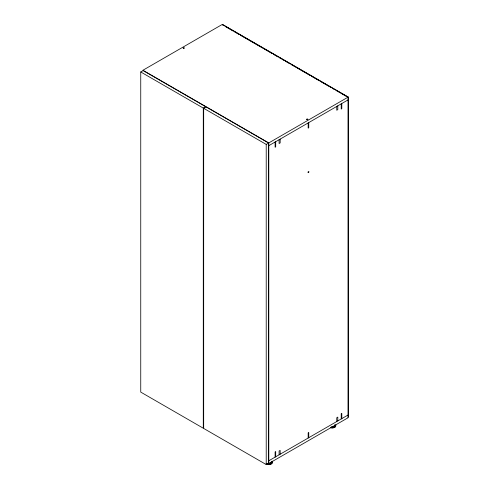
<?xml version="1.0" encoding="UTF-8"?>
<svg xmlns="http://www.w3.org/2000/svg" width="489" height="489" viewBox="0 0 489 489"><rect width="100%" height="100%" fill="white"/><g stroke="black" fill="none" stroke-linecap="round" stroke-linejoin="round"><path stroke-width="0.73" d="M140.746 71.969L143.124 70.593L205.661 106.7L203.283 108.075L140.746 71.969L140.746 392.111L203.283 428.217L203.283 108.075M203.681 108.301L206.058 106.926L268.595 143.032L268.595 463.175L266.218 464.55L203.681 428.443L203.681 108.301L266.218 144.408L268.595 143.032M268.797 142.916L268.797 463.517L348.119 417.722L348.119 97.122L222.257 24.45L142.929 70.251L268.797 142.916L348.254 97.042L348.254 417.031L347.856 417.264M268.797 145.667L348.119 99.866M268.797 460.772L348.119 414.972M348.254 97.042L222.917 24.676L222.519 24.908L223.84 25.672M225.16 26.43L233.076 31.003M234.396 31.761L239.011 34.432M240.331 35.19L262.758 48.142M264.078 48.9L271.994 53.472M273.314 54.236L277.929 56.901M279.25 57.659L280.57 58.423M281.89 59.187L283.871 60.33M285.191 61.088L289.806 63.753M291.126 64.517L295.741 67.182M297.061 67.947L310.258 75.563M311.579 76.327L319.494 80.893M320.808 81.657L328.724 86.229M330.044 86.987L331.365 87.751M332.685 88.509L334.665 89.652M335.986 90.416L337.3 91.18M338.62 91.938L340.601 93.081M341.921 93.845L346.536 96.51M341.811 103.509L341.811 108.705L341.212 109.047L341.212 103.857M341.811 418.615L341.811 413.425L341.212 413.767L341.212 418.963M337.807 105.82L337.807 109.64L336.75 110.245L336.75 106.431M337.807 420.925L337.807 417.111L336.75 417.722L336.75 421.536M308.755 122.592L308.755 127.788L308.162 128.13L308.162 122.941M308.755 437.698L308.755 432.508L308.162 432.851L308.162 438.046M280.166 139.102L280.166 142.916L279.109 143.528L279.109 139.713M280.166 454.208L280.166 450.387L279.109 450.999L279.109 454.819M275.704 141.676L275.704 146.871L275.105 147.213L275.105 142.024M275.704 456.781L275.704 451.591L275.105 451.934L275.105 457.129M266.218 144.408L266.218 464.55M333.889 427.148A2.616 1.51 0 0 1 333.651 427.245M335.723 425.357A3.551 2.054 0 0 1 334.47 427.417A3.551 2.054 0 0 1 330.717 427.661M335.601 426.182A3.368 1.944 0 0 1 330.466 427.612M335.723 424.745A3.551 2.054 0 0 1 334.623 426.732A3.551 2.054 0 0 1 331.084 427.135M334.727 424.703A2.616 1.51 0 0 1 334.207 426.206A2.616 1.51 0 0 1 331.676 426.677M267.66 463.89A2.616 1.51 0 0 1 267.404 463.804M270.429 463.786A2.616 1.51 0 0 1 270.185 463.884M267.66 463.963A2.616 1.51 0 0 1 267.404 463.884M272.147 461.775A3.551 2.054 0 0 1 270.686 464.189A3.551 2.054 0 0 1 266.279 463.902M272.141 462.386A3.368 1.944 0 0 1 270.081 464.397A3.368 1.944 0 0 1 266.163 463.816M272.147 461.164A3.551 2.054 0 0 1 271.163 463.37A3.551 2.054 0 0 1 267.251 463.688M271.413 461.842A2.616 1.51 0 0 1 268.21 463.315M183.32 48.301A0.654 0.379 0 0 0 184.414 48.136A0.654 0.379 0 0 0 183.613 47.671A0.654 0.379 0 0 0 183.32 48.301M306.805 119.597A0.654 0.379 0 0 0 307.899 119.432A0.654 0.379 0 0 0 307.098 118.968A0.654 0.379 0 0 0 306.805 119.597M308.577 172.525A0.654 0.379 -60 0 0 308.785 171.511A0.654 0.379 -60 0 0 308.009 172.195A0.654 0.379 -60 0 0 308.577 172.525"/></g></svg>
